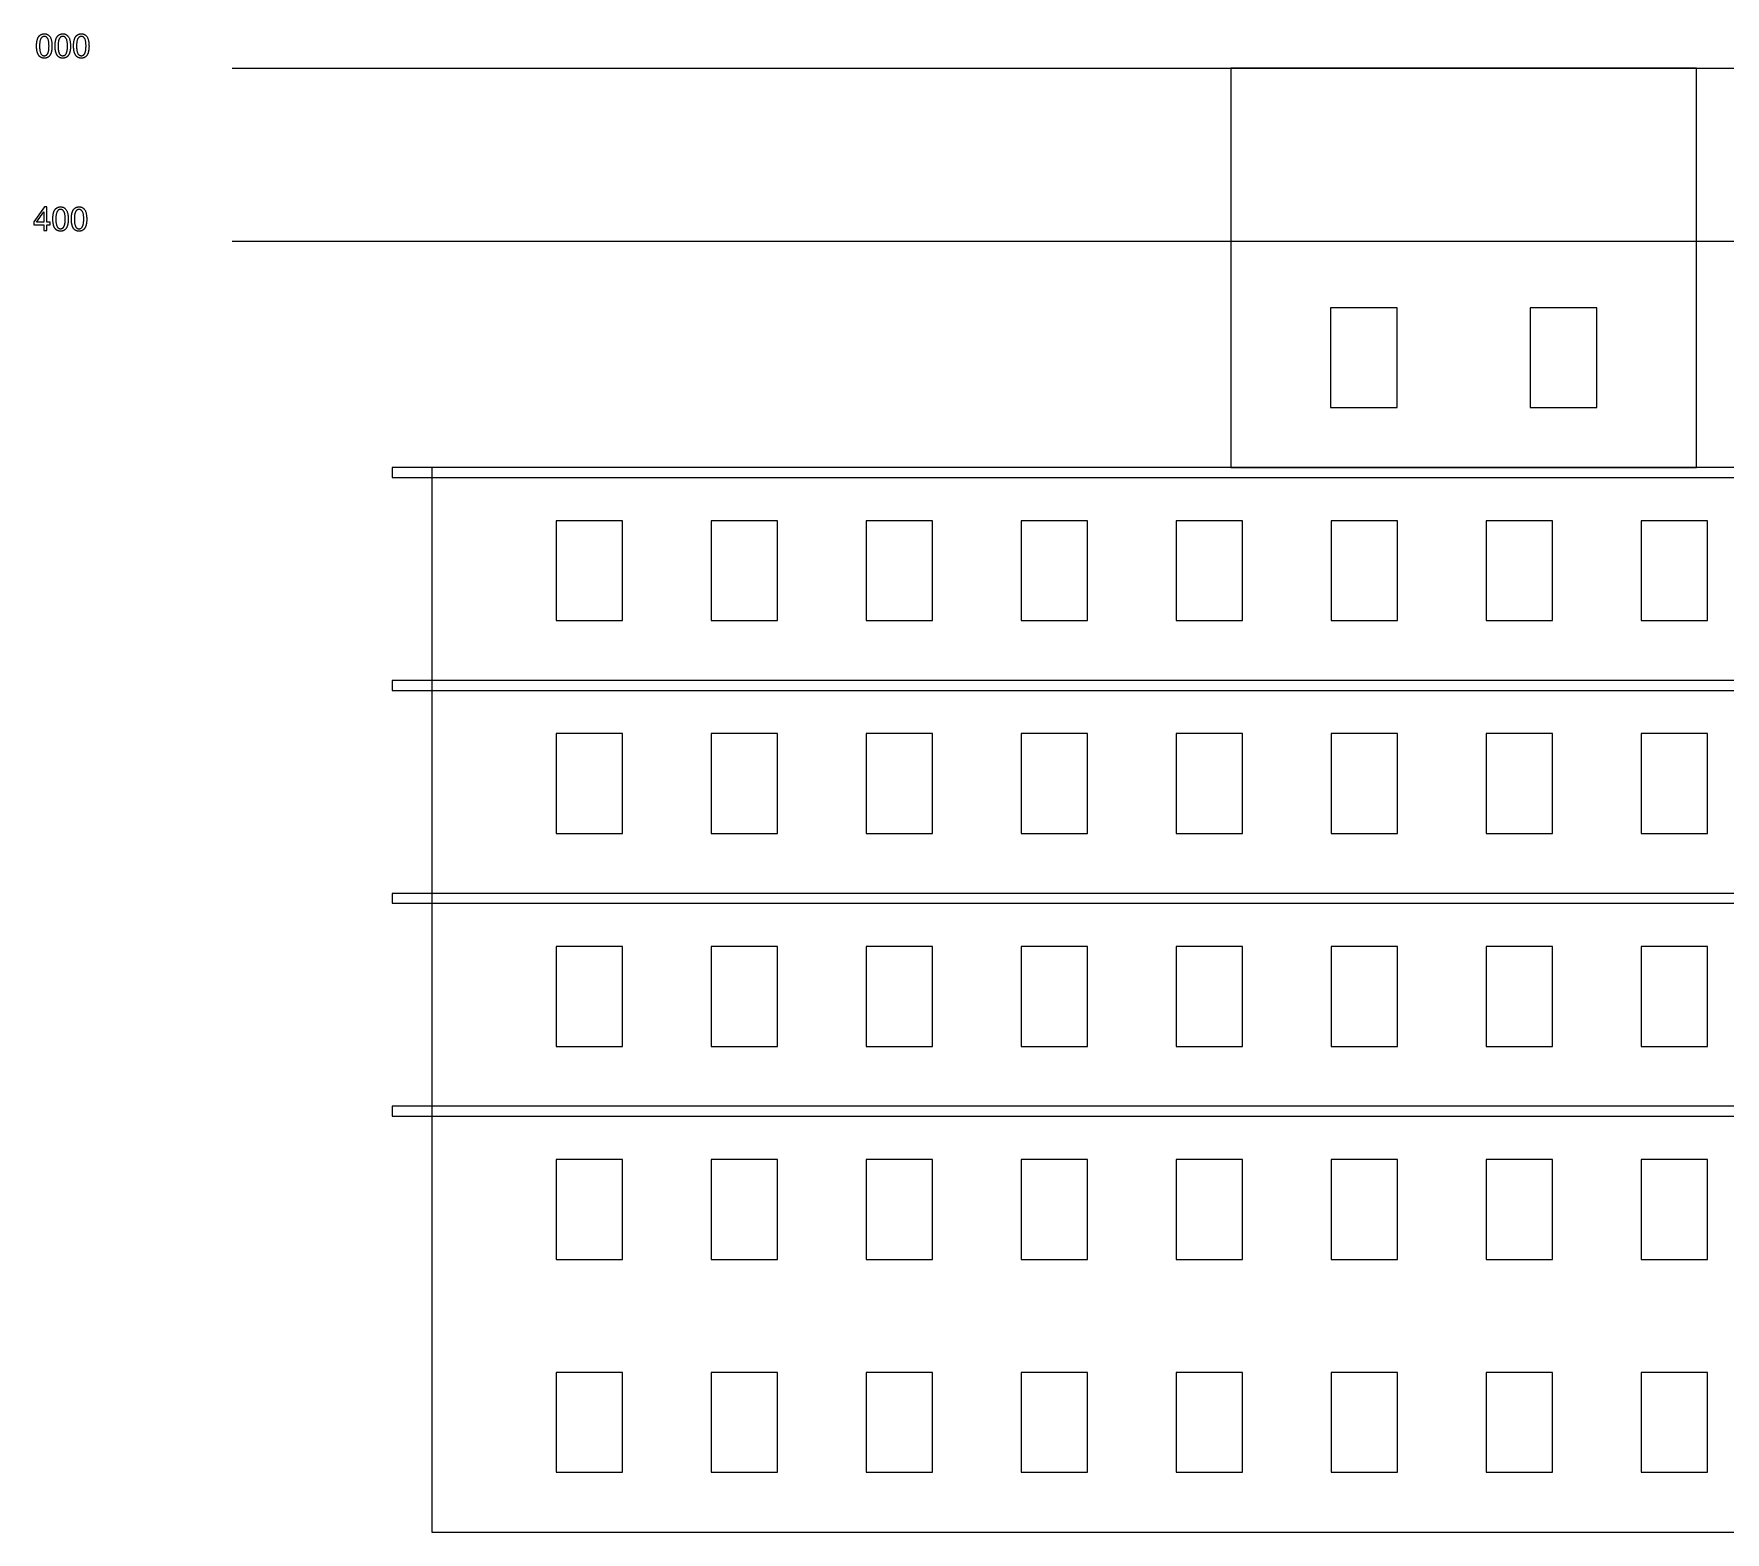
# Model space of a CAD drawing. Header units: millimetres. Extents: x -9000 to 87000, y -13000 to 72000.
# Drawn here: x 39019 to 64428, y 0 to 22516 of the extents above; entities that cross this region are included whole.
import ezdxf

# ---------------------------------------------------------------- set-up
doc = ezdxf.new("R2010")
doc.units = ezdxf.units.MM
for name, color, linetype in [('ALTANER', 7, 'Continuous'), ('KOTER_REF', 7, 'Continuous'), ('TEKST_NOTE', 7, 'Continuous'), ('VAEG', 7, 'Continuous'), ('VINDUER', 7, 'Continuous')]:
    doc.layers.add(name, color=color, linetype=linetype)

msp = doc.modelspace()

# ---------------------------------------------------------------- linework, layer by layer
at = {"layer": 'ALTANER'}
for p, q in [((44400, 16000), (44400, 15850)), ((80600, 16000), (44400, 16000)), ((44400, 15850), (80600, 15850)), ((44400, 12800), (44400, 12650)), ((80600, 12800), (44400, 12800)), ((44400, 12650), (80600, 12650)), ((44400, 9600), (44400, 9450)), ((80600, 9600), (44400, 9600)), ((44400, 9450), (80600, 9450)), ((44400, 6400), (44400, 6250)), ((80600, 6400), (44400, 6400)), ((44400, 6250), (80600, 6250))]:
    msp.add_line(p, q, dxfattribs=at)
at = {"layer": 'KOTER_REF'}
for p, q in [((42000, 22000), (83000, 22000)), ((42000, 19400), (83000, 19400))]:
    msp.add_line(p, q, dxfattribs=at)
at = {"layer": 'TEKST_NOTE'}
for p, q in [((39180, 19916), (39019, 19693)), ((39058, 19686), (39168, 19841)), ((39168, 19841), (39168, 19686)), ((39212, 19916), (39180, 19916)), ((39212, 19686), (39212, 19916)), ((39019, 19693), (39019, 19647)), ((39019, 19647), (39168, 19647)), ((39168, 19686), (39058, 19686)), ((39168, 19647), (39168, 19562)), ((39265, 19686), (39212, 19686)), ((39212, 19562), (39212, 19647)), ((39212, 19647), (39265, 19647)), ((39265, 19647), (39265, 19686)), ((39168, 19562), (39212, 19562))]:
    msp.add_line(p, q, dxfattribs=at)
for points in [[(39060, 22333), (39060, 22378), (39068, 22412)], [(39068, 22412), (39075, 22446), (39087, 22465)], [(39087, 22465), (39098, 22484), (39114, 22496)], [(39176, 22477), (39105, 22477), (39105, 22333)], [(39114, 22496), (39130, 22508), (39145, 22512)], [(39145, 22512), (39160, 22516), (39176, 22516)], [(39176, 22516), (39292, 22516), (39292, 22330)], [(39247, 22334), (39247, 22477), (39176, 22477)], [(39338, 22333), (39338, 22378), (39346, 22412)], [(39346, 22412), (39353, 22446), (39365, 22465)], [(39365, 22465), (39376, 22484), (39392, 22496)], [(39454, 22477), (39383, 22477), (39383, 22333)], [(39392, 22496), (39408, 22508), (39423, 22512)], [(39423, 22512), (39438, 22516), (39454, 22516)], [(39454, 22516), (39570, 22516), (39570, 22330)], [(39525, 22334), (39525, 22477), (39454, 22477)], [(39616, 22333), (39616, 22378), (39624, 22412)], [(39624, 22412), (39631, 22446), (39643, 22465)], [(39643, 22465), (39654, 22484), (39670, 22496)], [(39732, 22477), (39661, 22477), (39661, 22333)], [(39670, 22496), (39686, 22508), (39701, 22512)], [(39701, 22512), (39716, 22516), (39732, 22516)], [(39732, 22516), (39848, 22516), (39848, 22330)], [(39803, 22334), (39803, 22477), (39732, 22477)], [(39090, 22197), (39060, 22244), (39060, 22333)], [(39176, 22150), (39119, 22150), (39090, 22197)], [(39105, 22333), (39105, 22187), (39175, 22187)], [(39175, 22187), (39212, 22187), (39230, 22223)], [(39263, 22196), (39233, 22150), (39176, 22150)], [(39230, 22223), (39247, 22259), (39247, 22334)], [(39292, 22330), (39292, 22243), (39263, 22196)], [(39368, 22197), (39338, 22244), (39338, 22333)], [(39454, 22150), (39397, 22150), (39368, 22197)], [(39383, 22333), (39383, 22187), (39453, 22187)], [(39453, 22187), (39490, 22187), (39508, 22223)], [(39541, 22196), (39511, 22150), (39454, 22150)], [(39508, 22223), (39525, 22259), (39525, 22334)], [(39570, 22330), (39570, 22243), (39541, 22196)], [(39646, 22197), (39616, 22244), (39616, 22333)], [(39732, 22150), (39675, 22150), (39646, 22197)], [(39661, 22333), (39661, 22187), (39731, 22187)], [(39731, 22187), (39768, 22187), (39786, 22223)], [(39819, 22196), (39789, 22150), (39732, 22150)], [(39786, 22223), (39803, 22259), (39803, 22334)], [(39848, 22330), (39848, 22243), (39819, 22196)], [(39312, 19812), (39320, 19846), (39331, 19865)], [(39331, 19865), (39343, 19884), (39359, 19896)], [(39420, 19877), (39350, 19877), (39350, 19733)], [(39359, 19896), (39375, 19908), (39389, 19912)], [(39389, 19912), (39404, 19916), (39420, 19916)], [(39420, 19916), (39536, 19916), (39536, 19730)], [(39491, 19734), (39491, 19877), (39420, 19877)], [(39590, 19812), (39598, 19846), (39609, 19865)], [(39609, 19865), (39620, 19884), (39636, 19896)], [(39698, 19877), (39628, 19877), (39628, 19733)], [(39636, 19896), (39653, 19908), (39667, 19912)], [(39667, 19912), (39682, 19916), (39698, 19916)], [(39698, 19916), (39814, 19916), (39814, 19730)], [(39769, 19734), (39769, 19877), (39698, 19877)], [(39305, 19733), (39305, 19778), (39312, 19812)], [(39334, 19597), (39305, 19644), (39305, 19733)], [(39420, 19550), (39363, 19550), (39334, 19597)], [(39350, 19733), (39350, 19587), (39420, 19587)], [(39420, 19587), (39456, 19587), (39474, 19623)], [(39507, 19596), (39477, 19550), (39420, 19550)], [(39474, 19623), (39491, 19659), (39491, 19734)], [(39536, 19730), (39536, 19643), (39507, 19596)], [(39583, 19733), (39583, 19778), (39590, 19812)], [(39612, 19597), (39583, 19644), (39583, 19733)], [(39698, 19550), (39641, 19550), (39612, 19597)], [(39628, 19733), (39628, 19587), (39698, 19587)], [(39698, 19587), (39734, 19587), (39752, 19623)], [(39785, 19596), (39755, 19550), (39698, 19550)], [(39752, 19623), (39769, 19659), (39769, 19734)], [(39814, 19730), (39814, 19643), (39785, 19596)]]:
    msp.add_open_spline(points, degree=2, dxfattribs=at)
at = {"layer": 'VAEG'}
for p, q in [((57000, 22000), (57000, 16000)), ((64000, 22000), (57000, 22000)), ((64000, 16000), (64000, 22000)), ((45000, 16000), (45000, 0)), ((80000, 16000), (45000, 16000)), ((57000, 16000), (64000, 16000)), ((45000, 0), (80000, 0))]:
    msp.add_line(p, q, dxfattribs=at)
at = {"layer": 'VINDUER'}
for p, q in [((58500, 18400), (58500, 16900)), ((59500, 18400), (58500, 18400)), ((59500, 16900), (59500, 18400)), ((61500, 18400), (61500, 16900)), ((62500, 18400), (61500, 18400)), ((62500, 16900), (62500, 18400)), ((58500, 16900), (59500, 16900)), ((61500, 16900), (62500, 16900)), ((46864, 15200), (46864, 13700)), ((47864, 15200), (46864, 15200)), ((47864, 13700), (47864, 15200)), ((49193, 15200), (49193, 13700)), ((50193, 15200), (49193, 15200)), ((50193, 13700), (50193, 15200)), ((51521, 15200), (51521, 13700)), ((52521, 15200), (51521, 15200)), ((52521, 13700), (52521, 15200)), ((53850, 15200), (53850, 13700)), ((54850, 15200), (53850, 15200)), ((54850, 13700), (54850, 15200)), ((56179, 15200), (56179, 13700)), ((57179, 15200), (56179, 15200)), ((57179, 13700), (57179, 15200)), ((58507, 15200), (58507, 13700)), ((59507, 15200), (58507, 15200)), ((59507, 13700), (59507, 15200)), ((60836, 15200), (60836, 13700)), ((61836, 15200), (60836, 15200)), ((61836, 13700), (61836, 15200)), ((63164, 15200), (63164, 13700)), ((64164, 15200), (63164, 15200)), ((64164, 13700), (64164, 15200)), ((46864, 13700), (47864, 13700)), ((49193, 13700), (50193, 13700)), ((51521, 13700), (52521, 13700)), ((53850, 13700), (54850, 13700)), ((56179, 13700), (57179, 13700)), ((58507, 13700), (59507, 13700)), ((60836, 13700), (61836, 13700)), ((63164, 13700), (64164, 13700)), ((46864, 12000), (46864, 10500)), ((47864, 12000), (46864, 12000)), ((47864, 10500), (47864, 12000)), ((49193, 12000), (49193, 10500)), ((50193, 12000), (49193, 12000)), ((50193, 10500), (50193, 12000)), ((51521, 12000), (51521, 10500)), ((52521, 12000), (51521, 12000)), ((52521, 10500), (52521, 12000)), ((53850, 12000), (53850, 10500)), ((54850, 12000), (53850, 12000)), ((54850, 10500), (54850, 12000)), ((56179, 12000), (56179, 10500)), ((57179, 12000), (56179, 12000)), ((57179, 10500), (57179, 12000)), ((58507, 12000), (58507, 10500)), ((59507, 12000), (58507, 12000)), ((59507, 10500), (59507, 12000)), ((60836, 12000), (60836, 10500)), ((61836, 12000), (60836, 12000)), ((61836, 10500), (61836, 12000)), ((63164, 12000), (63164, 10500)), ((64164, 12000), (63164, 12000)), ((64164, 10500), (64164, 12000)), ((46864, 10500), (47864, 10500)), ((49193, 10500), (50193, 10500)), ((51521, 10500), (52521, 10500)), ((53850, 10500), (54850, 10500)), ((56179, 10500), (57179, 10500)), ((58507, 10500), (59507, 10500)), ((60836, 10500), (61836, 10500)), ((63164, 10500), (64164, 10500)), ((46864, 8800), (46864, 7300)), ((47864, 8800), (46864, 8800)), ((47864, 7300), (47864, 8800)), ((49193, 8800), (49193, 7300)), ((50193, 8800), (49193, 8800)), ((50193, 7300), (50193, 8800)), ((51521, 8800), (51521, 7300)), ((52521, 8800), (51521, 8800)), ((52521, 7300), (52521, 8800)), ((53850, 8800), (53850, 7300)), ((54850, 8800), (53850, 8800)), ((54850, 7300), (54850, 8800)), ((56179, 8800), (56179, 7300)), ((57179, 8800), (56179, 8800)), ((57179, 7300), (57179, 8800)), ((58507, 8800), (58507, 7300)), ((59507, 8800), (58507, 8800)), ((59507, 7300), (59507, 8800)), ((60836, 8800), (60836, 7300)), ((61836, 8800), (60836, 8800)), ((61836, 7300), (61836, 8800)), ((63164, 8800), (63164, 7300)), ((64164, 8800), (63164, 8800)), ((64164, 7300), (64164, 8800)), ((46864, 7300), (47864, 7300)), ((49193, 7300), (50193, 7300)), ((51521, 7300), (52521, 7300)), ((53850, 7300), (54850, 7300)), ((56179, 7300), (57179, 7300)), ((58507, 7300), (59507, 7300)), ((60836, 7300), (61836, 7300)), ((63164, 7300), (64164, 7300)), ((46864, 5600), (46864, 4100)), ((47864, 5600), (46864, 5600)), ((47864, 4100), (47864, 5600)), ((49193, 5600), (49193, 4100)), ((50193, 5600), (49193, 5600)), ((50193, 4100), (50193, 5600)), ((51521, 5600), (51521, 4100)), ((52521, 5600), (51521, 5600)), ((52521, 4100), (52521, 5600)), ((53850, 5600), (53850, 4100)), ((54850, 5600), (53850, 5600)), ((54850, 4100), (54850, 5600)), ((56179, 5600), (56179, 4100)), ((57179, 5600), (56179, 5600)), ((57179, 4100), (57179, 5600)), ((58507, 5600), (58507, 4100)), ((59507, 5600), (58507, 5600)), ((59507, 4100), (59507, 5600)), ((60836, 5600), (60836, 4100)), ((61836, 5600), (60836, 5600)), ((61836, 4100), (61836, 5600)), ((63164, 5600), (63164, 4100)), ((64164, 5600), (63164, 5600)), ((64164, 4100), (64164, 5600)), ((46864, 4100), (47864, 4100)), ((49193, 4100), (50193, 4100)), ((51521, 4100), (52521, 4100)), ((53850, 4100), (54850, 4100)), ((56179, 4100), (57179, 4100)), ((58507, 4100), (59507, 4100)), ((60836, 4100), (61836, 4100)), ((63164, 4100), (64164, 4100)), ((46864, 2400), (46864, 900)), ((47864, 2400), (46864, 2400)), ((47864, 900), (47864, 2400)), ((49193, 2400), (49193, 900)), ((50193, 2400), (49193, 2400)), ((50193, 900), (50193, 2400)), ((51521, 2400), (51521, 900)), ((52521, 2400), (51521, 2400)), ((52521, 900), (52521, 2400)), ((53850, 2400), (53850, 900)), ((54850, 2400), (53850, 2400)), ((54850, 900), (54850, 2400)), ((56179, 2400), (56179, 900)), ((57179, 2400), (56179, 2400)), ((57179, 900), (57179, 2400)), ((58507, 2400), (58507, 900)), ((59507, 2400), (58507, 2400)), ((59507, 900), (59507, 2400)), ((60836, 2400), (60836, 900)), ((61836, 2400), (60836, 2400)), ((61836, 900), (61836, 2400)), ((63164, 2400), (63164, 900)), ((64164, 2400), (63164, 2400)), ((64164, 900), (64164, 2400)), ((46864, 900), (47864, 900)), ((49193, 900), (50193, 900)), ((51521, 900), (52521, 900)), ((53850, 900), (54850, 900)), ((56179, 900), (57179, 900)), ((58507, 900), (59507, 900)), ((60836, 900), (61836, 900)), ((63164, 900), (64164, 900))]:
    msp.add_line(p, q, dxfattribs=at)

doc.saveas('drawing.dxf')
